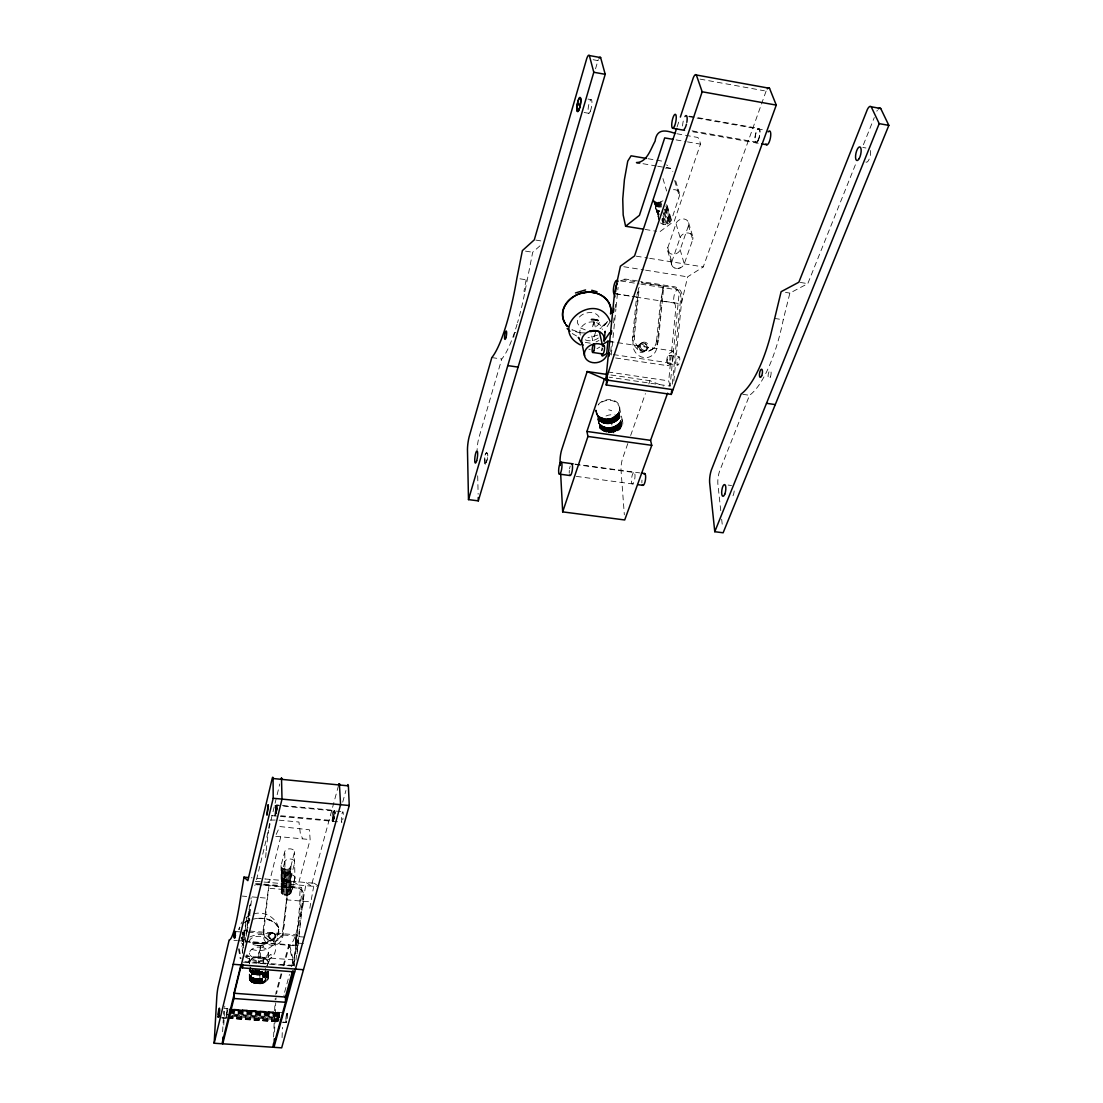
<?xml version="1.0" encoding="UTF-8"?>
<svg xmlns="http://www.w3.org/2000/svg" width="1103" height="1103" viewBox="0 0 1103 1103"><rect width="100%" height="100%" fill="white"/><g stroke="black" fill="none" stroke-linecap="round" stroke-linejoin="round"><path stroke-width="0.75" stroke-dasharray="5 3.75" d="M259.867 983.628L265.685 981.67L268.07 978.085A9.5 5.791 -1.9 0 0 259.784 972.515A9.5 5.791 -1.9 0 0 249.388 977.01L249.568 979.726L251.774 982.028L259.867 983.628L259.881 971.798M260.115 983.6L260.129 971.771M260.363 983.573L260.363 971.743M260.598 983.545L260.611 971.702M260.846 983.504L260.846 971.674M261.08 983.462L261.094 971.633M261.314 983.421L261.563 971.536M261.797 983.311L261.797 971.481M262.031 983.256L262.031 971.426M262.252 983.2L262.252 971.371M262.486 983.131L262.486 971.302M256.42 983.586L256.461 968.365M256.668 983.614L256.696 970.075M256.902 983.642L256.944 968.42M257.151 983.655L257.192 970.13M257.399 983.669L257.44 968.448M257.647 983.683L257.675 970.157M258.13 983.711L257.923 970.171M258.378 983.711L258.405 970.171M258.626 983.697L258.653 970.171M258.874 983.697L258.902 970.171M263.576 946.14A11.554 7.156 -1.8 0 0 261.011 945.698L258.833 953.282L258.805 963.305L260.432 957.142L260.143 947.091A9.389 5.805 -1.8 0 0 250.16 955.129A9.389 5.805 -1.8 0 0 266.044 956.522A9.389 5.805 -1.8 0 0 260.873 947.16L261.342 945.767L263.631 946.14M259.122 983.683L259.15 968.462M259.37 983.669L259.398 968.448M259.619 983.655L259.632 971.812M252.684 982.525L252.546 970.585M252.877 982.608L252.932 970.764M253.276 982.787L253.138 967.469M253.483 982.87L253.525 971.026M253.69 982.938L253.745 971.095M254.117 983.09L253.952 971.178M254.338 983.145L254.379 971.302M254.559 983.214L254.614 967.993M254.779 983.269L254.834 971.426M255.248 983.38L255.289 968.158M255.469 983.421L255.524 968.2M255.703 983.476L255.758 969.937M255.951 983.518L255.993 969.978M249.292 978.995L249.25 969.923M249.499 979.574L249.43 969.895M249.471 963.112L249.54 953.075M249.802 980.153L249.774 969.854M250.091 980.567L250.078 966.89M250.326 980.829L250.271 970.543M250.574 981.091L250.643 967.552M250.988 981.463L250.781 967.676M251.126 981.573L251.181 971.426M251.401 981.863A9.5 5.791 -1.9 0 1 255.924 972.681L258.116 972.377A9.5 5.791 -1.9 0 1 260.363 972.377L260.846 972.419A9.5 5.791 -1.9 0 1 266.926 981.05A9.5 5.791 -1.9 0 1 251.401 981.863L251.346 969.84M251.774 982.028L251.663 970.075M252.118 982.235L252.008 970.282M252.297 982.332L252.38 967.11M287.497 1014.843L287.276 1018.496M275.323 814.207L275.405 812.387M277.005 808.389L277.046 806.651M293.384 881.435L298.141 884.992L310.136 839.576L309.447 829.787L279.79 826.547L275.943 835.012M241.709 937.288L241.764 939.921L242.977 941.617L244.08 931.828M255.758 943.465L260.97 943.506L250.739 942.693A20.171 12.629 -1.7 0 0 278.769 932.545A20.171 12.629 -1.7 0 0 256.723 918.427C294.018 915.118 278.797 961.499 248.575 948.125M249.568 941.659L249.926 939.797C252.766 935.261 265.23 935.027 267.946 939.756L267.726 941.934C264.858 946.429 252.518 946.65 249.774 941.976L249.471 941.024M282.065 1037.62L282.437 1027.389M273.599 1037.027L274.95 1002.903M274.578 1031.967L275.709 1002.958M279.555 1017.421L279.307 1012.416L278.356 1021.695L279.404 1012.444L279.555 1017.421L228.914 1013.781M278.852 929.36L277.184 935.854L274.44 938.694L266.044 942.651L270.635 941.011M222.627 1031.76L223.744 1011.189M223.785 1024.963L224.791 1006.101M226.101 1017.821L227.135 1008.652L226.143 1017.972M286.022 1018.124L285.953 1021.433M671.548 263.658L671.63 264.362M671.589 262.928L671.727 262.197M275.35 813.076L275.474 811.119M276.205 813.145L277.625 805.576L277.846 806.431M276.922 809.685L277.032 807.768M243.791 941.672L242.563 939.99L242.674 932.145M265.671 857.527L266.099 851.861M226.887 1015.146L227.576 1009.728M266.195 850.716L268.498 830.09M278.714 1017.862L278.521 1012.526L277.666 1021.695M285.994 1018.221L286.146 1016.883M275.433 811.78L275.778 808.458M276.798 811.05L276.95 809.05M670.072 386.105L668.708 380.88L675.725 309.336A15.525 4.398 -80.5 0 0 674.512 303.063L674.057 302.456A6.494 1.848 -80.4 0 1 673.878 297.024A6.494 1.848 -80.4 0 1 675.643 291.302L676.884 290.337A7.68 2.178 -80.4 0 1 679.007 294.556L670.072 386.105L609.063 377.185M673.643 351.071L669.218 353.429A6.26 1.792 -80.9 0 0 666.681 360.529A6.26 1.792 -80.9 0 0 668.018 365.631L672.444 363.356L673.643 351.071L611.31 341.709M672.279 384.134L680.827 296.748A9.072 8.521 64.2 0 0 673.685 287.69L641.725 282.658M673.823 381.155L682.164 295.935A9.086 8.534 64.2 0 0 675.008 286.849L640.746 281.458M641.353 282.782L663.772 286.311L658.477 339.945L656.547 341.034A12.629 11.94 65 0 1 643.311 351.609A12.629 11.94 65 0 1 632.543 337.421L636.569 296.955L614.495 293.522M638.485 287.924L632.97 343.35A12.629 11.94 65.3 0 0 643.738 357.537A12.629 11.94 65.3 0 0 656.974 346.949L663.082 284.974M658.477 339.945A12.671 11.968 65.1 0 1 645.214 350.561A12.671 11.968 65.1 0 1 634.404 336.318L639.257 287.58M656.547 341.034L660.532 300.678L663.772 286.311M610.717 351.526L611.227 346.466M613.599 322.876L614.095 317.816M615.116 307.709L615.46 304.331M611.283 355.014L615.901 308.964M616.081 307.268L618.08 287.304M293.77 965.428L299.906 903.192A12.092 1.668 -84.5 0 0 299.933 896.78L299.837 895.898A5.046 0.703 -84.4 0 1 300.113 891.031A5.046 0.703 -84.4 0 1 300.954 887.432L301.367 887.557A5.956 0.827 -84.4 0 1 301.712 892.906L293.77 965.428L244.59 961.623M245.5 941.81L296.831 945.905L297.907 936.171L296.5 934.834L248.864 930.987M295.962 960.134L303.16 894.561A7.114 6.908 -55.8 0 0 297.438 887.805L258.088 884.427A7.156 6.949 -51.5 0 0 253.525 885.985M297.107 953.916L303.587 894.891A7.128 6.921 -55.8 0 0 297.865 888.122L258.447 884.744A7.17 6.963 -51.5 0 0 253.869 886.302M242.343 952.413L245.762 921.75M243.225 947.863L246.658 917.131M245.087 942.514L248.851 908.707M246.162 936.213L249.761 903.991M247.306 932.09L250.436 904.019M248.892 923.046L251.512 899.579M263.176 930.16L268.443 888.232L287.8 889.887L283.113 932.325A9.968 9.637 -53.1 0 1 272.331 941.355A9.968 9.637 -53.1 0 1 263.727 930.753L263.176 930.16A9.941 9.624 -53 0 0 271.765 940.749A9.941 9.624 -53 0 0 282.533 931.732L287.8 889.887M268.939 885.64L263.479 934.806A9.941 9.624 -53.1 0 0 272.069 945.381A9.941 9.624 -53.1 0 0 282.823 936.364L288.241 887.295M277.859 1018.524L277.846 1012.333L276.95 1021.805L277.749 1012.306L276.881 1021.792L277.859 1018.524L228.776 1015.008M242.715 934.848L243.253 931.58M242.632 936.599L242.743 935.771M242.881 935.041C244.08 926.727 243.611 941.507 242.729 937.453M275.557 810.415L275.971 807.244M276.825 810.388L276.426 813.628M286.118 1016.98L286.297 1015.684M268.842 827.719L269.49 823.376M276.66 811.725L276.233 813.959M303.697 901.275L302.346 909.272L301.546 909.203M278.563 1019.02L277.832 1021.723M286.27 1015.78L286.477 1014.622M243.143 923.404L246.962 921.005A20.171 12.629 -1.7 0 1 249.954 919.778M526.117 279.776L523.98 291.316L525.014 291.482M539.987 245.817L532.694 252.256L523.691 297.989A93.521 18.916 -81.2 0 1 517.541 322.683M655.403 205.751L655.527 205.034M309.833 908.252A71.764 9.996 -84.4 0 0 310.881 901.896L314.272 883.241L257.192 878.291M639.078 346.7L639.106 346.494A4.205 3.971 65.3 0 1 645.365 343.64A4.205 3.971 65.3 0 1 644.855 350.809A4.205 3.971 65.3 0 1 639.106 346.494M241.709 937.274L241.336 938.543L242.508 937.343M260.143 947.091L260.749 945.657M275.929 807.851L276.784 804.928L334.361 810.374M275.488 936.433L275.447 935.578M249.388 963.76L249.485 961.775A9.431 5.805 -1.8 0 1 259.812 957.28A9.431 5.805 -1.8 0 1 268.029 962.878L267.712 964.38A9.431 5.805 -1.8 0 1 266.774 965.801M636.927 295.356L637.631 292.143M766.102 91.094L703.259 266.912L687.596 276.853L681.378 303.932L660.532 300.678M268.236 963.498C275.681 943.672 267.574 962.767 258.929 960.12C250.326 963.14 242.095 944.306 249.568 963.87M286.449 1014.719L286.67 1013.767M256.53 879.725L279.748 783.999M290.902 866.489L294.349 852.44A4.867 3.171 -2 0 0 290.365 848.855A4.867 3.171 -2 0 0 284.767 851.585L281.044 865.621C281.113 870.391 289.413 870.391 290.902 866.489L290.958 892.975L290.613 867.123M280.727 836.887L269.353 882.51L265.106 878.981M294.763 878.305L291.261 892.341C289.744 896.312 281.265 896.243 281.32 891.486L285.057 877.464L284.767 851.585M720.755 510.689L717.832 483.5A11.954 3.86 -81.7 0 1 719.514 471.339L749.53 395.301A90.984 29.34 -79.9 0 0 783.24 319.773L789.886 293.081L807.796 283.65L856.383 162.279M284.712 861.843L281.141 875.892A5.019 3.24 -2 0 0 285.263 879.532A5.019 3.24 -2 0 0 291.04 876.747L294.68 862.725A5.06 3.281 -2.1 0 0 290.544 859.016A5.06 3.281 -2.1 0 0 284.712 861.843L285.098 895.071L284.188 869.095M294.928 878.319A5.101 3.281 -2.1 0 0 290.751 874.624A5.101 3.281 -2.1 0 0 284.877 877.45L281.279 891.486A5.06 3.24 -2.1 0 0 285.443 895.126A5.06 3.24 -2.1 0 0 291.261 892.341L294.928 878.319L294.404 851.613M238.965 929.429L239.572 927.085M258.833 953.282L260.873 947.16M281.003 973.839L276.233 991.666A8.714 1.131 -84.8 0 0 275.695 994.368M283.168 965.745L288.807 944.678L246.355 941.3M281.775 973.894L276.991 991.721A9.679 1.268 -84.8 0 0 276.605 993.72M283.94 965.801L289.579 944.747A71.819 9.734 -84.3 0 0 300.761 913.601L306.248 882.538L311.239 886.123L338.731 784.688M284.602 992.286L289.441 974.487M291.647 966.393L297.369 945.368A71.764 9.996 -84.4 0 0 300.526 942.5M342.716 802.129L345.915 790.506M276.15 806.817L276.756 805.493L276.991 806.348M517.1 324.185A93.521 18.916 -81.2 0 1 501.727 359.026L478.743 438.277A12.285 2.496 -82.3 0 0 477.116 449.831M580.316 335.078A11.416 9.348 -13.9 0 1 582.825 325.55A11.416 9.348 -13.9 0 1 593.828 321.966L594.503 319.649M595.537 68.813L597.95 60.596A8.603 1.916 -79.5 0 1 598.322 59.617M595.882 409.861A12.009 9.5 -13.2 0 0 604.802 419.471A12.009 9.5 -13.2 0 0 618.742 412.55L619.514 410.054A12.009 9.5 -13.2 0 0 612.082 400.623A12.009 9.5 -13.2 0 0 598.129 405.035M598.405 404.332A12.009 9.5 -13.2 0 1 613.792 400.43A12.009 9.5 -13.2 0 1 618.921 411.984L615.681 415.886L610.469 418.437L613.613 432.927L619.789 429.591L622.754 424.503A12.119 9.527 -13.1 0 0 613.778 414.797A12.119 9.527 -13.1 0 0 599.674 421.815L599.412 427.082L602.872 431.494L599.591 416.851L597.109 414.204L596.047 410.895M594.117 322.007L592.27 327.715L593.828 321.966M595.606 332.155L592.78 340.675L590.891 331.989M677.104 126.873L679.806 118.71M660.532 222.93C663.882 226.087 670.059 224.157 671.465 220.007L679.338 196.141A6.287 5.308 -21.6 0 0 677.959 190.984A6.287 5.308 -21.6 0 0 672.058 189.992M286.642 1013.864L287.345 1013.367M676.856 133.739L697.841 137.475L699.509 139.681L700.46 144.135L674.278 221.11L659.704 231.823M667.784 247.72L676.015 223.606A6.646 5.556 -20.8 0 1 684.177 219.001A6.646 5.556 -20.8 0 1 688.465 225.646L692.712 239.682L684.26 263.865A6.646 5.487 -19.4 0 1 676.111 268.387A6.646 5.487 -19.4 0 1 671.796 261.866L667.784 247.72A6.577 5.46 -19.7 0 0 672.072 254.214A6.577 5.46 -19.7 0 0 680.137 249.719L688.465 225.646M286.752 1021.53L286.339 1022.495L280.134 1022.054M671.796 261.866L680.137 237.628L676.015 223.606M627.814 443.544L622.712 458.048A10.878 2.992 -81.9 0 0 621.03 470.347L624.339 514.825M630.654 435.492L645.407 393.606M648.812 383.941L649.957 380.728L663.358 386.078M863.415 144.714L874.279 117.566M239.93 927.306L238.951 929.471A20.171 12.629 -1.7 0 1 239.737 927.265M270.304 820.094L277.446 820.025M599.384 322.379L598.226 324.751L594.117 328.267M609.683 322.434L605.575 329.163M240.992 923.983L242.067 921.943M243.791 941.797L241.667 946.857L242.839 953.668M304.263 937.081L296.197 936.461L295.549 939.273L295.604 942.9L303.546 943.534M267.174 965.056L267.795 964.05A9.431 5.805 -1.8 0 0 259.977 956.894A9.431 5.805 -1.8 0 0 249.278 962.85L249.292 963.153M603.658 325.909L607.519 321.414L599.894 328.57M662.972 200.815L659.249 202.387L654.837 201.339L658.96 216.45M664.847 210.025L665.509 209.542L669.356 222.861L668.694 223.344L664.599 209.17M598.97 340.469L596.034 341.958M245.872 917.834L250.284 915.104L249.03 915.89M632.543 337.421L634.404 336.318M641.367 343.157L642.622 342.44M639.464 344.439L641.339 343.364M644.855 350.809L646.11 350.092A4.205 3.985 65.3 0 0 646.634 342.923A4.205 3.985 65.3 0 0 640.36 345.777A4.205 3.985 65.3 0 0 646.11 350.092M642.939 352.064L644.828 351.016M649.502 350.851L651.404 349.789M680.634 267.657L679.848 267.988M275.778 815.875L275.405 814.4M597.771 335.078L587.968 337.808M485.223 464.294C492.31 449.183 482.025 449.376 485.417 464.308C487.278 461.04 488.588 455.401 486.671 452.285C482.466 455.387 487.912 466.155 481.804 463.839M255.276 957.625L260.859 957.197A9.431 5.805 -1.8 0 1 267.505 965.111M246.948 921.046L250.05 919.888M249.761 937.026C277.211 924.59 287.676 963.112 256.42 961.389M679.021 268.222L678.18 268.387M599.591 416.851L604.637 418.782L610.469 418.437M253.635 913.891C264.541 910.623 277.239 917.917 278.866 929.402M252.877 919.157L256.737 918.468M260.97 943.506L266.044 942.596M296.5 934.834L295.149 942.665L296.831 945.905M677.325 268.429L676.497 268.401M295.604 942.9L296.321 936.447M590.257 343.143L584.618 342.302M572.112 329.756L580.399 332.789L585.045 332.968M223.992 1008.432L227.783 1008.597M233.753 1009.135L283.678 1012.637M229.01 1009.011L279.542 1012.664M233.519 1009.672L279.031 1012.968M229.079 1009.535L279.638 1013.188M233.34 1010.389L278.838 1013.671M229.107 1010.348L279.693 1013.988M229.907 1011.106L278.645 1014.608M229.093 1011.368L279.707 1015.008M229.741 1012.223L278.48 1015.725M229.024 1012.54L279.652 1016.18M229.603 1013.45L278.342 1016.952M226.129 1014.443L278.246 1018.179M227.756 1015.739L278.19 1019.337M231.878 1016.373L279.252 1019.765M227.728 1016.759L278.204 1020.358M228.431 1017.09L279.059 1020.702M227.756 1017.559L278.246 1021.171M228.252 1017.807L278.866 1021.406M221.896 1017.807L225.288 1018.055M227.714 1018.083L281.279 1022.04M282.975 1022.164L286.201 1022.357M221.62 1017.89L226.336 1018.221M227.894 1018.331L277.032 1021.833M243.308 962.174L293.936 966.09L288.807 944.678M244.632 956.067L293.688 959.886M248.299 932.159L297.907 936.171M235.532 931.539L243.57 932.187M233.919 940.307L237.076 940.556M237.862 940.625L244.645 941.162M297.369 945.368L289.579 944.747L294.735 966.145M247.155 930.849L243.763 930.574L244.88 931.883M242.302 896.091L246.686 896.463M252.187 896.932L258.653 897.47M260.267 897.608L266.733 898.159M286.049 899.786L310.881 901.896M251.305 877.781L252.118 877.864M255.303 881.297L316.464 886.578M255.662 883.448L262.39 884.013M264.072 884.165L301.078 887.35M281.044 865.621L281.306 892.52M275.75 836.322L310.136 839.576M280.727 815.724L333.244 820.632M271.614 815.6L341.751 822.149M279.1 820.177L298.941 822.025L300.416 834.075L302.746 838.776M274.895 805.328L342.868 811.753M576.331 476.386L635.921 484.396M574.925 464.073L639.671 472.884M728.173 485.072L731.537 485.527M575.214 464.487L634.225 472.511A5.805 1.627 -82 0 1 634.046 481.79A5.805 1.627 -82 0 1 631.44 480.274A5.805 1.627 -82 0 1 634.225 472.511M491.814 357.579L501.727 359.026M610.924 375.006L649.957 380.728M742.774 394.309L749.53 395.301M607.905 371.959L668.708 380.88M669.342 355.414A4.178 1.2 -80.9 0 1 669.259 361.908A4.178 1.2 -80.9 0 1 667.274 361.232A4.178 1.2 -80.9 0 1 669.342 355.414L679.145 356.889A4.164 1.213 -80.8 0 1 679.076 363.383A4.164 1.213 -80.8 0 1 677.063 362.694A4.164 1.213 -80.8 0 1 679.145 356.889M613.433 354.587L672.444 363.356M667.894 363.632L677.711 365.079M615.653 357.979L667.536 365.672M519.968 278.811L527.151 279.928M774.513 318.422L783.24 319.773M615.764 293.922L634.239 296.79M635.907 297.065L674.512 303.063M637.52 280.962L626.132 279.156A9.141 8.617 62.2 0 0 620.493 280.769M635.011 281.596L624.918 280.01A9.127 8.603 62.2 0 0 620.107 281.072M620.727 280.948L639.23 283.857M640.912 284.119L677.931 289.937M535.879 240.096L542.207 241.116M636.252 256.172L647.985 258.061M649.653 258.323L703.259 266.912M800.337 282.451L807.796 283.65M525.483 251.112L532.694 252.256M623.788 266.719L643.931 269.918M645.613 270.18L687.596 276.853M785.501 292.392L789.886 293.081M245.473 957.059L253.07 960.851M645.09 229.438L656.45 231.285M680.358 237.669L680.137 237.628A6.715 5.584 -20.5 0 1 688.396 233.009A6.715 5.584 -20.5 0 1 692.712 239.682M252.532 960.754L256.627 961.43M249.526 963.719A9.431 5.805 -1.8 0 1 260.377 957.142L263.41 957.721M648.04 158.722L663.289 161.328M642.98 163.713L656.037 165.946M657.664 166.222L670.721 168.442L666.626 164.912M675.684 268.263L674.926 268.043M692.119 130.857L756.203 142.094M584.094 112.492L588.878 113.319M692.946 131.808L760.215 143.611M676.084 139.888L685.832 141.584M687.459 141.873L700.46 144.135M689.458 116.16L758.657 128.403M688.658 116.628L695.386 117.814M697.068 118.118L764.407 130.03M862.78 147.43L865.938 147.995M587.927 99.063L591.125 99.628M593.152 59.714L597.95 60.596M700.033 79.113L764.42 90.791M585.252 329.88L580.026 327.743L577.324 322.655C577.103 312.163 596.585 308.33 599.687 318.56L599.439 318.05M658.629 210.783L659.373 211.004M261.88 963.484L261.742 963.443A9.403 5.763 -1.8 0 0 259.384 962.974M267.078 919.35L271.572 921.005M611.696 410.785L611.517 410.702A11.968 9.431 -13 0 0 608.704 409.82M572.236 333.52L576.855 336.139M314.272 883.241L318.119 885.93M274.757 933.91A3.309 3.199 -53 0 1 272.855 939.287A3.309 3.199 -53 0 1 269.229 935.082A3.309 3.199 -53 0 1 274.757 933.91L275.13 934.296A3.309 3.212 -53 0 1 273.227 939.701A3.309 3.212 -53 0 1 269.601 935.482A3.309 3.212 -53 0 1 275.13 934.296M269.229 937.853L270.18 938.681M241.488 942.9L243.832 945.505M276.784 804.928L277.018 807.244M242.053 938.625L241.915 937.385M688.603 222.709L692.863 236.731M675.67 180.851L679.462 193.328M674.622 180.534L679.338 196.141M662.958 178.562L666.626 191.04M667.287 205.834L671.465 220.007M680.137 249.719L684.26 263.865M666.681 204.648L670.941 221.069L666.35 205.337M665.909 205.971L669.976 222.323L665.854 208.15M664.544 211.9L667.963 223.744M660.849 202.014L661.745 205.158M664.02 213.044L667.191 224.074M660.049 202.235L661.869 208.55M662.324 210.121L666.391 224.309M659.249 202.387L661.055 208.688M663.027 215.568L665.578 224.46M658.45 202.442L660.256 208.743M662.958 218.201L664.764 224.502M657.65 202.4L659.897 210.287M662.145 218.16L663.951 224.474M656.878 202.263L659.566 211.721M661.814 219.607L663.165 224.336M656.147 202.042L658.836 211.5M655.458 201.725L659.208 214.906M654.892 202.276L659.304 218.339M654.286 200.87L658.863 217.015M654.258 201.918L658.381 216.478M653.334 199.312L659.125 219.773M653.155 199.105L658.974 219.676M667.673 250.602L671.672 264.761M619.472 407.558L622.726 421.994M618.921 411.984L622.161 426.447M618.797 412.232L622.037 426.696M618.673 412.467L621.899 426.93M618.535 412.701L621.761 427.164M618.397 412.936L621.623 427.399M618.245 413.17L621.472 427.633M618.08 413.404L621.306 427.867M617.914 413.625L621.141 428.102M617.749 413.859L620.975 428.322M617.57 414.08L620.796 428.543M617.39 414.287L620.603 428.764M617.197 414.507L620.41 428.97M616.991 414.714L620.203 429.191M616.798 414.921L620.01 429.398M616.577 415.128L619.789 429.591M616.37 415.321L619.569 429.798M616.15 415.514L619.348 429.991M615.915 415.707L619.128 430.184M615.681 415.886L618.88 430.363M615.446 416.079L618.645 430.542M615.212 416.245L618.397 430.721M594.172 322.021L595.455 327.798M614.964 416.424L618.149 430.901M614.702 416.589L617.901 431.066M614.454 416.755L617.639 431.232M614.192 416.906L617.377 431.383M613.916 417.058L617.101 431.535M613.654 417.21L616.825 431.687M613.378 417.348L616.549 431.824M613.103 417.486L616.274 431.962M612.813 417.61L615.984 432.1M612.537 417.734L615.708 432.224M612.248 417.858L615.419 432.335M611.958 417.968L615.116 432.445M611.669 418.078L614.826 432.555M611.365 418.175L614.523 432.666M611.076 418.271L614.219 432.762M610.772 418.354L613.916 432.845M610.166 418.52L613.309 433.01M609.862 418.589L613.006 433.079M609.545 418.657L612.689 433.134M609.242 418.713L612.386 433.189M608.939 418.754L612.068 433.245M608.622 418.809L611.765 433.286M608.318 418.837L611.448 433.327M608.001 418.878L611.131 433.369M607.698 418.906L610.814 433.382M607.381 418.919L610.51 433.41M607.077 418.933L610.193 433.424M606.76 418.933L609.89 433.424M606.457 418.933L609.573 433.424M606.154 418.919L609.256 433.41M605.85 418.906L608.953 433.396M605.547 418.892L608.649 433.382M605.244 418.864L608.346 433.355M604.94 418.823L607.698 431.714M604.637 418.782L607.395 431.673M604.334 418.74L607.091 431.618M604.044 418.685L607.133 433.176M603.755 418.63L606.498 431.507M603.465 418.561L606.553 433.052M603.176 418.492L606.264 432.983M602.9 418.409L605.974 432.9M602.61 418.327L605.354 431.204M602.335 418.23L605.078 431.121M602.073 418.134L605.147 432.624M601.797 418.037L604.871 432.528M601.535 417.927L604.265 430.804M601.273 417.816L604.347 432.293M601.025 417.692L604.086 432.183M600.777 417.568L603.837 432.059M600.528 417.43L603.589 431.921M600.28 417.292L603.341 431.783M600.046 417.155L603.107 431.631M599.37 416.686L602.431 431.176M599.163 416.52L602.21 431.011M598.957 416.355L602.004 430.846M598.557 415.996L601.797 430.666M598.364 415.817L601.411 430.308M598.005 415.445L601.232 430.115M597.688 415.045L600.887 429.729M597.385 414.631L600.57 429.315M596.447 410.743L600.28 428.902M596.02 410.151L600.018 428.46M596.02 410.399L599.687 427.785M239.31 948.856L241.047 958.741M238.51 948.801L240.233 958.686M287.373 1013.271L287.428 1014.029M285.98 1021.35L286.035 1022.095M655.361 206.468L655.444 207.171M721.665 519.196L722.396 525.993M580.385 332.748L580.399 332.789A24.487 20.185 -14.1 0 1 571.947 329.949M287.456 1013.933L287.469 1014.925M275.378 813.518L275.364 815.103M477.696 475.834L478.137 494.199M290.323 867.51L290.337 893.72L289.992 867.868M289.565 868.199L289.427 894.354L289.096 868.488M288.559 868.737L288.31 894.809L287.993 868.957M287.373 869.109L287.042 895.071L286.739 869.219M286.104 869.261L286.394 895.126L285.456 869.261M283.609 868.916L283.871 894.795L283.057 868.709M282.561 868.447L282.809 894.312L282.12 868.144M281.748 867.813L281.982 893.678L281.444 867.441M268.305 952.716L268.319 962.74M268.346 971.191L268.36 977.961M268.057 971.329L268.07 978.085M267.808 972.501L267.753 979.409M267.574 971.247L267.422 979.988M267.298 971.674L267.216 980.264M267.078 971.95L266.857 980.677M266.719 972.35L266.733 980.801M266.581 972.488L266.595 980.939M266.443 972.612L266.319 981.187M265.988 971.288L266.002 981.436L265.837 971.412M265.671 971.522L265.52 981.78M265.327 968.365L265.161 982.001M264.968 971.964L264.982 982.111M264.775 972.074L264.596 982.318M264.389 972.267L264.403 982.415M264.196 972.363L264.003 982.594M263.782 972.543L263.796 982.676M263.576 972.625L263.589 982.773M263.217 957.666L263.369 964.477M263.369 972.708L263.148 982.925M262.928 972.86L262.928 982.994M262.707 971.233L262.707 983.076M641.918 482.935A5.998 1.71 -82 0 1 641.974 480.067M665.55 168.194A6.191 5.281 -22.1 0 1 672.844 171.503M601.576 350.837A6.301 1.599 -81.2 0 1 602.114 347.638M602.155 350.492A4.205 1.075 -81.2 0 1 602.514 348.355M734.198 490.973A5.942 1.958 -81.8 0 1 732.682 496.35A5.942 1.958 -81.8 0 1 730.641 496.915M870.501 150.532A6.99 2.482 -77.6 0 1 869.329 158.791A6.99 2.482 -77.6 0 1 865.869 161.989M876.844 111.182A8.341 2.951 -77.1 0 1 877.34 110.259M514.618 333.368A4.247 0.896 -81.5 0 1 515.611 332.623M513.75 337.311A4.247 0.896 -81.5 0 1 514.343 334.181M607.574 321.442A24.487 20.185 -14.1 0 1 599.991 328.666M596.585 322.655A11.416 9.348 -13.9 0 1 602.348 329.563M598.35 338.001A11.416 9.348 -13.9 0 1 584.645 339.6M599.811 347.031A11.485 9.362 -13.9 0 1 596.957 348.562M590.243 349.417A11.485 9.362 -13.9 0 1 588.837 349.155M682.605 126.032A7.032 1.889 -79.1 0 1 683.805 119.138M569.258 473.187A5.846 1.448 -82.1 0 1 569.341 470.388M569.548 468.885A5.846 1.448 -82.1 0 1 570.21 466.155M341.971 822.066A5.239 0.813 -84.2 0 1 341.53 816.62A5.239 0.813 -84.2 0 1 343.061 812.015A5.239 0.813 -84.2 0 1 342.702 819.846M251.084 897.58A12.161 1.379 -84.2 0 1 250.988 899.069M275.888 999.539A9.679 1.268 -84.8 0 1 276.053 997.801M283.954 995.844A9.679 1.296 -84.8 0 1 284.078 995.044M333.685 818.536A5.239 0.8 -84.2 0 1 334.733 811.56A5.239 0.8 -84.2 0 1 335.574 813.904M333.657 820.825A5.239 0.8 -84.2 0 1 332.927 816.716A5.239 0.8 -84.2 0 1 334.471 811.091A5.239 0.8 -84.2 0 1 334.154 819.033M333.699 820.108A5.17 0.786 -84.2 0 1 333.009 815.627A5.17 0.786 -84.2 0 1 334.581 810.802A5.17 0.786 -84.2 0 1 333.947 819.364M275.116 999.483A8.714 1.131 -84.8 0 1 275.185 998.601M296.224 940.997C297.162 948.897 297.81 927.43 296.224 940.997M276.15 807.162L274.73 815.889L275.888 805.424L276.15 807.162M242.66 938.736L246.272 941.08A20.171 12.629 -1.7 0 1 242.619 938.75M647.116 347.459L647.089 347.679A4.205 3.971 65.3 0 1 641.119 350.726A4.205 3.971 65.3 0 1 640.746 343.709A4.205 3.971 65.3 0 1 647.034 346.59L647.116 347.459M269.615 933.235L269.035 933.883A3.309 3.199 -52.9 0 0 271.007 938.874A3.309 3.199 -52.9 0 0 274.881 934.986L274.619 934.186A3.309 3.199 -52.9 0 0 269.615 933.235M638.596 344.991L637.892 345.763A4.191 3.957 65.3 0 0 640.388 352.271A4.191 3.957 65.3 0 0 645.145 347.652L644.814 346.604A4.191 3.957 65.3 0 0 638.596 344.991M260.446 945.671L257.744 945.671A11.554 7.156 -1.8 0 1 260.446 945.643M770.377 376.964A4.122 1.393 -80.4 0 0 770.349 370.525A4.122 1.393 -80.4 0 0 768.074 376.247A4.122 1.393 -80.4 0 0 770.377 376.964M590.353 111.169A6.963 1.558 -79.8 0 0 591.498 99.808A6.963 1.558 -79.8 0 0 588.161 108.439A6.963 1.558 -79.8 0 0 590.353 111.169M758.161 140.798A7.073 2.137 -78.5 0 0 759.25 129.23A7.073 2.137 -78.5 0 0 755.031 137.861A7.073 2.137 -78.5 0 0 758.161 140.798M758.106 140.012A6.976 2.109 -78.5 0 0 759.181 128.61A6.976 2.109 -78.5 0 0 755.017 137.13A6.976 2.109 -78.5 0 0 758.106 140.012M333.299 818.936A5.239 0.786 -84.2 0 0 333.478 810.87A5.239 0.786 -84.2 0 0 331.975 818.398A5.239 0.786 -84.2 0 0 333.299 818.936"/><path stroke-width="1.5" d="M292.598 970.985L285.47 997.043L285.525 1002.282L273.199 1047.271L222.765 1043.81L233.905 998.491L233.974 993.238L240.812 965.332M218.27 1014.498L218.215 1016.608M219.525 1011.148L219.594 1009.948M273.199 1047.271L273.337 1043.852M347.638 784.757A6.191 0.979 -84.1 0 1 348.383 785.86L349.251 805.521L281.679 1047.85L273.971 1047.326L274.302 1038.792M222.765 1043.81L223.123 1036.958M281.499 778.07L282.01 799.11L221.979 1043.769L214.161 1043.231L216.795 996.919A9.748 0.993 -84.4 0 1 218.008 987.323L229.176 939.935A72.288 7.68 -84.1 0 0 240.84 895.967L243.984 877.147L248.382 877.533M218.256 1014.595L218.366 1013.271M219.538 1011.051L218.987 1015.904M604.306 339.972L605.161 331.272L605.009 332.196M607.257 374.799L606.236 384.975L671.272 394.419L671.603 390.986M218.339 1013.367L218.491 1012.016M601.493 353.76A6.301 1.599 -81.2 0 0 602.693 355.938L606.691 353.58L607.932 341.199L611.31 341.709M672.995 389.676L605.823 379.887L614.495 293.522L620.424 266.181L634.583 255.91L676.566 128.513M609.132 356.145L609.476 352.753M611.338 334.112L611.682 330.721M613.558 312.066L613.902 308.675M615.598 291.716L616.108 286.628A9.127 8.603 62.2 0 1 617.253 283.816M294.666 971.908L242.246 967.882L242.632 964.505M218.463 1012.113L218.642 1010.817M235.49 935.192L234.801 938.046L235.532 931.539M218.615 1010.913L218.808 1009.755M610.483 313.748C612.937 303.173 603.203 293.798 593.18 292.543M218.78 1009.838L219.166 1008.28M218.808 1016.773L219.014 1015.808M214.161 1043.231L273.199 798.269L273.089 778.525A6.246 0.745 -83.9 0 0 272.262 778.208L247.844 880.663L243.984 877.147M242.246 967.882L242.95 965.042M293.398 971.04L286.27 997.112L286.325 1002.337M273.971 1047.326L340.579 804.694L339.379 783.723L338.731 784.688A6.204 0.951 -84.1 0 1 339.793 785.033M218.835 1016.676L218.284 1017.173M468.499 499.604L593.8 72.26L589.36 55.55L600.625 57.59L605.216 74.315L478.302 500.872L468.499 499.604L467.465 449.486A12.298 2.427 -82.3 0 1 469.106 436.953L491.814 357.579A93.631 18.489 -81.2 0 0 516.88 278.328L522.381 250.615L534.293 239.847L586.741 58.556A8.603 1.875 -79.6 0 1 589.36 55.55M607.532 374.51L587.168 371.532L561.717 449.666A10.961 2.675 -82.1 0 0 560.048 462.06L560.227 465.494M680.344 117.083L693.263 77.872A8.507 2.275 -78.8 0 1 696.351 74.99L769.522 88.295L776.264 105.102L671.272 394.419M667.605 393.178L650.563 440.331L651.763 445.336L624.712 519.968L562.682 511.875L587.94 436.457L586.934 431.452L604.43 379.005L607.767 379.487M605.823 379.887L702.17 91.77L696.351 74.99M606.236 384.975L607.836 380.177M714.772 531.701L879.201 123.633L871.205 106.77A8.341 2.909 -77.2 0 0 867.372 109.459L798.848 282.216L781.117 291.702L770.459 335.877A91.08 28.995 -80 0 1 741.078 394.061L711.297 470.209A11.968 3.819 -81.7 0 0 709.615 482.383L714.772 531.701L723.127 532.79L888.839 125.37L880.718 108.508L871.205 106.77M609.628 332.734L604.375 340.537M646.344 158.432L631.081 155.813L627.745 161.135L624.408 179.665L622.754 199.064L623.181 215.016L625.594 226.253L639.423 215.361L664.695 137.903L672.83 139.323M615.598 281.403L617.06 280.383A7.735 1.972 -80.7 0 1 618.038 281.555M578.592 104.661C581.846 104.633 575.918 104.509 579.061 104.371M607.932 341.199L603.934 343.653A6.301 1.599 -81.2 0 0 602.514 346.19M589.829 331.19L596.599 330.776A11.485 9.362 -13.9 0 1 604.003 341.461M617.06 280.383L615.281 281.83A6.549 1.668 -80.7 0 0 613.613 287.607A6.549 1.668 -80.7 0 0 613.695 293.067L614.095 293.66A15.635 3.971 -80.8 0 1 614.936 296.845M575.476 292.957L585.569 289.937M593.193 292.571C576.662 288.655 555.264 306.744 565.177 323.317M580.564 293.481L586.879 292.323M594.503 319.649L591.277 319.525A14.063 11.513 -14 0 1 594.503 319.622L595.262 319.732A13.967 11.43 -14 0 1 598.198 320.587L595.551 319.856M233.974 993.238L285.47 997.043M233.905 998.491L285.525 1002.282M233.188 964.298L303.463 969.716M273.199 798.269L349.251 805.521M273.089 778.525L348.383 785.86M559.304 474.097L569.52 475.476M637.631 484.631L642.732 485.32M561.289 462.226A6.053 1.475 -82.2 0 1 560.986 471.905A6.053 1.475 -82.2 0 1 558.628 470.361A6.053 1.475 -82.2 0 1 561.289 462.226L573.215 463.853M641.381 473.104L644.786 473.573M586.934 431.452L650.563 440.331M587.94 436.457L651.763 445.336M507.794 365.603L518.107 367.106M766.516 403.312L775.271 404.594M606.691 353.58L610.069 354.077M592.642 352.436L602.624 353.925M625.594 226.253L643.463 229.162M639.712 163.161L636.459 162.596C647.034 162.348 650.715 148.905 655.072 141.212C656.74 128.775 664.902 129.782 675.16 133.449M672.775 128.279L684.549 130.347M761.897 143.9L766.943 144.783M593.8 72.26L605.216 74.315M702.17 91.77L776.264 105.102M879.201 123.633L888.839 125.37M582.963 345.294A11.485 9.362 -13.9 0 1 584.094 334.829A11.485 9.362 -13.9 0 1 596.02 330.679L599.522 331.769M591.718 290.282L597.04 291.771M587.168 371.532L604.43 379.005M580.385 344.908C546.137 326.984 597.343 288.352 610.207 321.607M567.7 326.433L565.784 324.489A24.487 20.185 -14.1 0 0 567.494 326.543M567.149 328.501L569.975 331.355M579.034 338.4L578.33 337.366L582.687 344.881M599.301 331.658L602.403 344.922M581.736 342.357L584.562 355.842M219.538 1008.376L219.566 1010.045M218.242 1016.511L218.256 1017.269M560.682 474.083L562.682 511.875M478.219 497.536L478.302 500.872M643.862 473.904A5.998 1.71 -82 0 1 645.476 479.598A5.998 1.71 -82 0 1 642.36 484.879M768.171 131.905A7.059 2.178 -78.4 0 1 770.721 133.325A7.059 2.178 -78.4 0 1 769.108 142.246A7.059 2.178 -78.4 0 1 766.006 143.886M603.727 345.694A4.205 1.075 -81.2 0 1 604.347 350.175A4.205 1.075 -81.2 0 1 602.376 353.677M878.388 108.839A8.341 2.951 -77.1 0 1 880.718 108.508M599.081 58.101A8.603 1.916 -79.5 0 1 600.625 57.59M564.998 323.372A24.487 20.185 -14.1 0 1 582.908 292.805A24.487 20.185 -14.1 0 1 610.717 313.721M606.622 355.649A11.582 9.389 -13.7 0 1 587.141 360.116A11.582 9.389 -13.7 0 1 593.552 344.136L596.254 343.736A11.582 9.389 -13.7 0 1 598.929 343.86L599.508 343.957A11.582 9.389 -13.7 0 1 603.837 345.791M684.949 116.56A7.032 1.889 -79.1 0 1 686.893 116.422A7.032 1.889 -79.1 0 1 686.824 122.35M686.452 124.143A7.032 1.889 -79.1 0 1 684.232 129.12M767.33 88.888A8.438 2.551 -78.1 0 1 769.522 88.295M571.85 464.032A5.846 1.448 -82.1 0 1 572.085 471.381A5.846 1.448 -82.1 0 1 569.603 475.062M281.334 778.139A6.232 0.772 -83.9 0 1 281.817 779.38M268.346 806.431L266.926 815.158L268.098 804.68L268.346 806.431M233.905 936.006C234.374 944.099 235.49 921.97 233.905 936.006M674.512 126.114A7.142 1.875 -79.2 0 0 675.643 114.45A7.142 1.875 -79.2 0 0 671.81 123.233A7.142 1.875 -79.2 0 0 674.512 126.114M593.869 350.699A4.205 1.048 -81.2 0 0 594.034 344.15A4.205 1.048 -81.2 0 0 592.132 350.051A4.205 1.048 -81.2 0 0 593.869 350.699M859.209 158.542A6.99 2.454 -77.7 0 0 860.243 147.099A6.99 2.454 -77.7 0 0 855.597 155.537A6.99 2.454 -77.7 0 0 859.209 158.542M761.718 375.682A4.122 1.365 -80.5 0 0 761.69 369.229A4.122 1.365 -80.5 0 0 759.429 374.965A4.122 1.365 -80.5 0 0 761.718 375.682M724.795 494.144A5.942 1.93 -81.8 0 0 724.823 484.603A5.942 1.93 -81.8 0 0 721.665 492.531A5.942 1.93 -81.8 0 0 724.795 494.144M505.974 337.615A4.247 0.882 -81.6 0 0 506.249 331.024A4.247 0.882 -81.6 0 0 504.526 337.008A4.247 0.882 -81.6 0 0 505.974 337.615M476.689 460.709A6.108 1.227 -82.3 0 0 477.144 450.962A6.108 1.227 -82.3 0 0 474.745 459.22A6.108 1.227 -82.3 0 0 476.689 460.709M579.172 109.376A7.211 1.572 -79.9 0 0 580.371 97.588A7.211 1.572 -79.9 0 0 576.952 106.55A7.211 1.572 -79.9 0 0 579.172 109.376M579.158 109.211A6.963 1.517 -79.9 0 0 580.316 97.822A6.963 1.517 -79.9 0 0 577.021 106.481A6.963 1.517 -79.9 0 0 579.158 109.211"/></g></svg>
